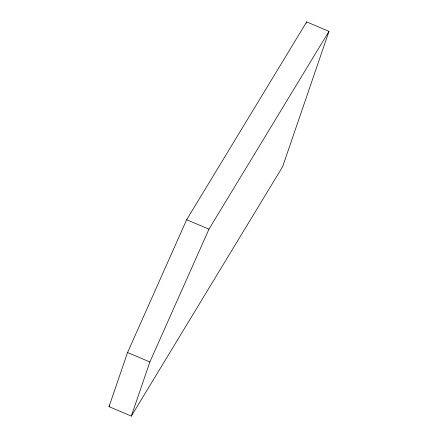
<?xml version="1.0" encoding="UTF-8"?>
<svg xmlns="http://www.w3.org/2000/svg" width="438" height="438" viewBox="0 0 438 438"><rect width="100%" height="100%" fill="white"/><g stroke="black" fill="none" stroke-linecap="round" stroke-linejoin="round"><path stroke-width="0.66" d="M109.024 406.65L127.557 352.524L186.659 219.728L306.666 21.9L328.976 31.35L282.647 166.664L131.334 416.1L109.024 406.65L109.735 405.484M131.334 416.1L149.867 361.974L208.97 229.178L328.976 31.35M306.222 23.198L306.666 21.9M186.659 219.728L208.97 229.178M127.557 352.524L149.867 361.974"/></g></svg>
